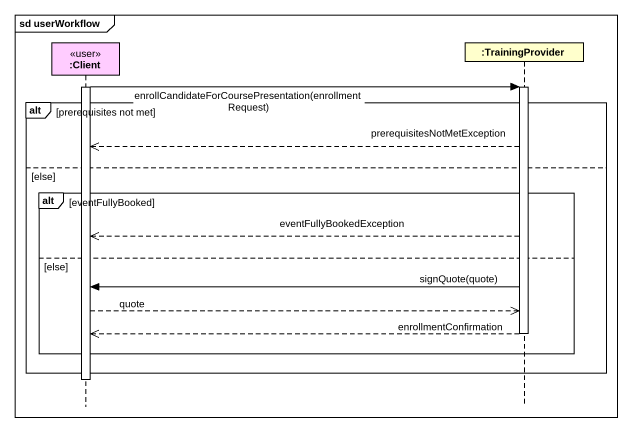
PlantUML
@startuml
mainframe sd userWorkflow
hide footbox
participant ":Client" as Client <<user>> #FFCCFF
participant ":TrainingProvider" as TrainingProvider

activate Client
Client -> TrainingProvider : enrollCandidateForCoursePresentation(enrollmentRequest)
activate TrainingProvider
alt prerequisites not met
  TrainingProvider -->> Client : prerequisitesNotMetException
else else
  alt eventFullyBooked
    TrainingProvider -->> Client : eventFullyBookedException
  else else
    TrainingProvider -> Client : signQuote(quote)
    Client -->> TrainingProvider : quote
    TrainingProvider -->> Client : enrollmentConfirmation
    deactivate TrainingProvider
  end
end
deactivate Client
@enduml
